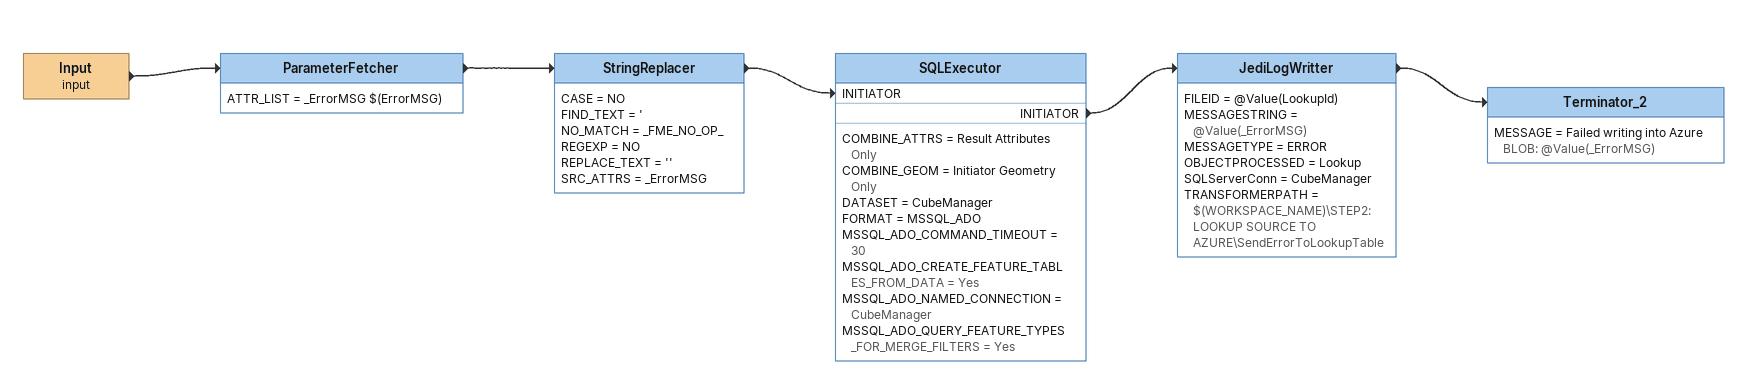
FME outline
Input (input)
    -> ParameterFetcher
ParameterFetcher
    ATTR_LIST = _ErrorMSG $(ErrorMSG)
    -> StringReplacer
StringReplacer
    CASE = NO
    FIND_TEXT = '
    NO_MATCH = _FME_NO_OP_
    REGEXP = NO
    REPLACE_TEXT = ''
    SRC_ATTRS = _ErrorMSG
    -> SQLExecutor [INITIATOR]
SQLExecutor
    COMBINE_ATTRS = Result Attributes Only
    COMBINE_GEOM = Initiator Geometry Only
    DATASET = CubeManager
    FORMAT = MSSQL_ADO
    MSSQL_ADO_COMMAND_TIMEOUT = 30
    MSSQL_ADO_CREATE_FEATURE_TABLES_FROM_DATA = Yes
    MSSQL_ADO_NAMED_CONNECTION = CubeManager
    MSSQL_ADO_QUERY_FEATURE_TYPES_FOR_MERGE_FILTERS = Yes
    INITIATOR -> JediLogWritter
JediLogWritter
    FILEID = @Value(LookupId)
    MESSAGESTRING = @Value(_ErrorMSG)
    MESSAGETYPE = ERROR
    OBJECTPROCESSED = Lookup
    SQLServerConn = CubeManager
    TRANSFORMERPATH = $(WORKSPACE_NAME)\STEP2: LOOKUP SOURCE TO AZURE\SendErrorToLookupTable
    -> Terminator_2
Terminator_2
    MESSAGE = Failed writing into Azure BLOB: @Value(_ErrorMSG)
